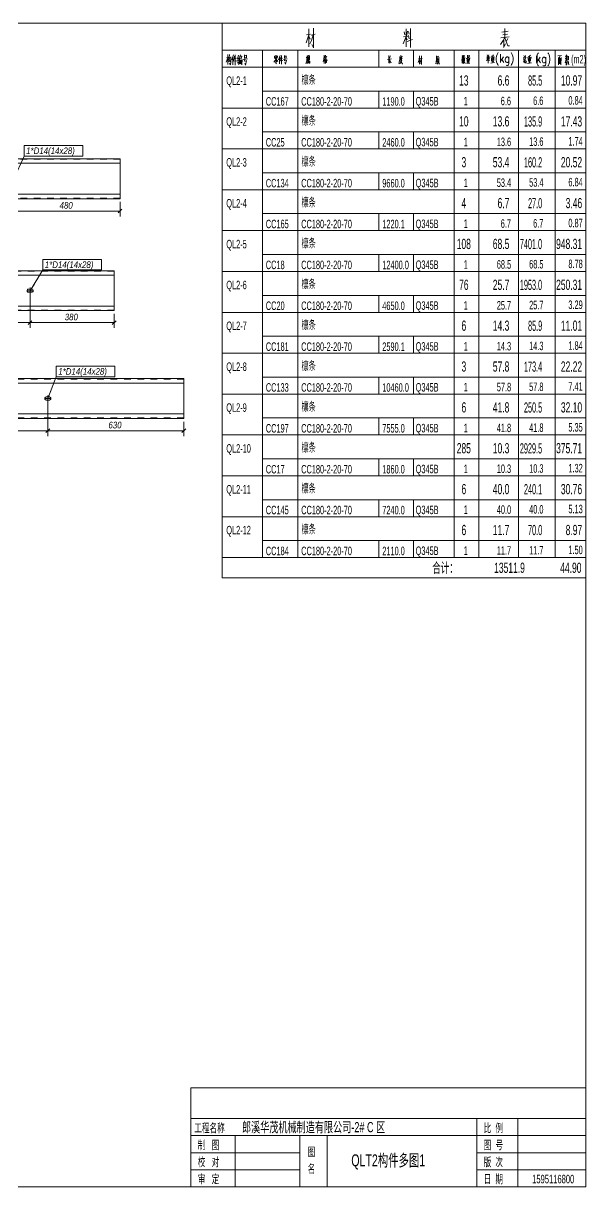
# Model space of a CAD drawing. Header units: millimetres. Extents: x 181 to 4047, y 165 to 2266.
# Drawn here: x 1888.7 to 2058.2, y 589.7 to 940.3 of the extents above; entities that cross this region are included whole.
import ezdxf

# ---------------------------------------------------------------- set-up
doc = ezdxf.new("R2010")
doc.units = ezdxf.units.MM
doc.linetypes.add('XKITLINE00', pattern=[0])
doc.linetypes.add('XKITLINE02', pattern=[4, 2, -2])
for name, color, linetype, lineweight in [('Bolt', 7, 'Continuous', 0), ('BoltMark', 3, 'Continuous', 0), ('DrawingSheet', 5, 'Continuous', 0), ('OtherObjectType', 1, 'Continuous', 0), ('Part', 2, 'Continuous', 0), ('Z-DIMENSIONS', 1, 'Continuous', 0)]:
    doc.layers.add(name, color=color, linetype=linetype, lineweight=lineweight)
doc.styles.add('Arial Italic', font='ariali.ttf')
doc.styles.add('宋体', font='arial.ttf')

msp = doc.modelspace()

# ---------------------------------------------------------------- linework, layer by layer
at = {"layer": 'Bolt', "color": 3, "linetype": 'XKITLINE00', "lineweight": 0}
for p, q in [((1889.86, 859.87), (1889.82, 859.69)), ((1889.82, 859.69), (1889.82, 859.69)), ((1889.82, 859.69), (1889.86, 859.51)), ((1891.69, 859.69), (1889.82, 859.69)), ((1889.96, 860.02), (1889.86, 859.87)), ((1889.86, 859.51), (1889.96, 859.36)), ((1890.11, 860.12), (1889.96, 860.02)), ((1889.96, 859.36), (1890.11, 859.26)), ((1890.29, 860.16), (1890.11, 860.12)), ((1890.11, 859.26), (1890.29, 859.22)), ((1891.22, 860.16), (1890.29, 860.16)), ((1890.29, 859.22), (1891.22, 859.22)), ((1890.76, 860.62), (1890.76, 858.76)), ((1891.4, 860.12), (1891.22, 860.16)), ((1891.22, 859.22), (1891.4, 859.26)), ((1891.55, 860.02), (1891.4, 860.12)), ((1891.4, 859.26), (1891.55, 859.36)), ((1891.65, 859.87), (1891.55, 860.02)), ((1891.55, 859.36), (1891.65, 859.51)), ((1891.69, 859.69), (1891.65, 859.87)), ((1891.65, 859.51), (1891.69, 859.69)), ((1891.69, 859.69), (1891.69, 859.69)), ((1895.19, 827.4), (1895.16, 827.23)), ((1895.29, 827.56), (1895.19, 827.4)), ((1895.45, 827.66), (1895.29, 827.56)), ((1895.62, 827.69), (1895.45, 827.66)), ((1896.56, 827.69), (1895.62, 827.69)), ((1896.09, 828.16), (1896.09, 826.29)), ((1896.74, 827.66), (1896.56, 827.69)), ((1896.89, 827.56), (1896.74, 827.66)), ((1896.99, 827.4), (1896.89, 827.56)), ((1897.02, 827.23), (1896.99, 827.4)), ((1895.16, 827.23), (1895.16, 827.23)), ((1895.16, 827.23), (1895.19, 827.05)), ((1897.02, 827.23), (1895.16, 827.23)), ((1895.19, 827.05), (1895.29, 826.9)), ((1895.29, 826.9), (1895.45, 826.79)), ((1895.45, 826.79), (1895.62, 826.76)), ((1895.62, 826.76), (1896.56, 826.76)), ((1896.56, 826.76), (1896.74, 826.79)), ((1896.74, 826.79), (1896.89, 826.9)), ((1896.89, 826.9), (1896.99, 827.05)), ((1896.99, 827.05), (1897.02, 827.23)), ((1897.02, 827.23), (1897.02, 827.23))]:
    msp.add_line(p, q, dxfattribs=at)
at = {"layer": 'BoltMark', "color": 3, "linetype": 'XKITLINE00', "lineweight": 0}
for p, q in [((1888.97, 903.47), (1906.63, 903.47)), ((1888.97, 900.27), (1888.97, 903.47)), ((1906.63, 900.27), (1906.63, 903.47)), ((1885.86, 893.43), (1888.97, 900.27)), ((1888.97, 900.27), (1906.63, 900.27)), ((1890.76, 859.69), (1894.59, 865.95)), ((1894.59, 869.15), (1912.24, 869.15)), ((1894.59, 865.95), (1894.59, 869.15)), ((1894.59, 865.95), (1912.24, 865.95)), ((1912.24, 865.95), (1912.24, 869.15)), ((1892.06, 861.82), (1890.76, 859.69)), ((1898.66, 836.98), (1916.32, 836.98)), ((1898.66, 833.78), (1898.66, 836.98)), ((1916.32, 833.78), (1916.32, 836.98)), ((1896.09, 827.23), (1898.66, 833.78)), ((1898.66, 833.78), (1916.32, 833.78)), ((1897, 829.55), (1896.09, 827.23))]:
    msp.add_line(p, q, dxfattribs=at)
at = {"layer": 'DrawingSheet', "color": 5, "linetype": 'XKITLINE00', "lineweight": 0}
for p, q in [((2058.25, 940.28), (1558.93, 940.28)), ((2058.25, 589.73), (2058.25, 940.28)), ((1558.93, 589.73), (2058.25, 589.73))]:
    msp.add_line(p, q, dxfattribs=at)
at = {"layer": 'OtherObjectType', "color": 6, "linetype": 'XKITLINE00', "lineweight": 0}
for p, q in [((1948.67, 940.28), (1948.67, 927.05)), ((1948.67, 932.18), (2058.25, 932.18)), ((1960.78, 932.18), (1960.78, 927.05)), ((1971.45, 932.18), (1971.45, 927.05)), ((1995.87, 932.18), (1995.87, 927.05)), ((2006.33, 932.18), (2006.33, 927.05)), ((2018.54, 932.18), (2018.54, 927.05)), ((2026.03, 932.18), (2026.03, 927.05)), ((2037.94, 932.18), (2037.94, 927.05)), ((2049.02, 932.18), (2049.02, 927.05)), ((1948.67, 927.05), (1948.67, 919.86)), ((2058.25, 927.05), (1948.67, 927.05)), ((1960.78, 927.05), (1960.78, 919.86)), ((1971.45, 927.05), (1971.45, 919.86)), ((2018.54, 927.05), (2018.54, 919.86)), ((2026.03, 927.05), (2026.03, 919.86)), ((2037.94, 927.05), (2037.94, 919.86)), ((2049.02, 927.05), (2049.02, 919.86)), ((1948.67, 919.86), (1948.67, 914.73)), ((1960.78, 919.86), (1960.78, 914.73)), ((1960.78, 919.86), (2058.25, 919.86)), ((1971.45, 919.86), (1971.45, 914.73)), ((1995.87, 919.86), (1995.87, 914.73)), ((2006.33, 919.86), (2006.33, 914.73)), ((2018.54, 919.86), (2018.54, 914.73)), ((2026.03, 919.86), (2026.03, 914.73)), ((2037.94, 919.86), (2037.94, 914.73)), ((2049.02, 919.86), (2049.02, 914.73)), ((1948.67, 914.73), (1948.67, 907.55)), ((2058.25, 914.73), (1948.67, 914.73)), ((1960.78, 914.73), (2058.25, 914.73)), ((1960.78, 914.73), (1960.78, 907.55)), ((1971.45, 914.73), (1971.45, 907.55)), ((2018.54, 914.73), (2018.54, 907.55)), ((2026.03, 914.73), (2026.03, 907.55)), ((2037.94, 914.73), (2037.94, 907.55)), ((2049.02, 914.73), (2049.02, 907.55)), ((1948.67, 907.55), (1948.67, 902.42)), ((1960.78, 907.55), (1960.78, 902.42)), ((1960.78, 907.55), (2058.25, 907.55)), ((1971.45, 907.55), (1971.45, 902.42)), ((1995.87, 907.55), (1995.87, 902.42)), ((2006.33, 907.55), (2006.33, 902.42)), ((2018.54, 907.55), (2018.54, 902.42)), ((2026.03, 907.55), (2026.03, 902.42)), ((2037.94, 907.55), (2037.94, 902.42)), ((2049.02, 907.55), (2049.02, 902.42)), ((1948.67, 902.42), (1948.67, 895.24)), ((2058.25, 902.42), (1948.67, 902.42)), ((1960.78, 902.42), (2058.25, 902.42)), ((1960.78, 902.42), (1960.78, 895.24)), ((1971.45, 902.42), (1971.45, 895.24)), ((2018.54, 902.42), (2018.54, 895.24)), ((2026.03, 902.42), (2026.03, 895.24)), ((2037.94, 902.42), (2037.94, 895.24)), ((2049.02, 902.42), (2049.02, 895.24)), ((1948.67, 895.24), (1948.67, 890.11)), ((1960.78, 895.24), (1960.78, 890.11)), ((1960.78, 895.24), (2058.25, 895.24)), ((1971.45, 895.24), (1971.45, 890.11)), ((1995.87, 895.24), (1995.87, 890.11)), ((2006.33, 895.24), (2006.33, 890.11)), ((2018.54, 895.24), (2018.54, 890.11)), ((2026.03, 895.24), (2026.03, 890.11)), ((2037.94, 895.24), (2037.94, 890.11)), ((2049.02, 895.24), (2049.02, 890.11)), ((1948.67, 890.11), (1948.67, 882.93)), ((2058.25, 890.11), (1948.67, 890.11)), ((1960.78, 890.11), (2058.25, 890.11)), ((1960.78, 890.11), (1960.78, 882.93)), ((1971.45, 890.11), (1971.45, 882.93)), ((2018.54, 890.11), (2018.54, 882.93)), ((2026.03, 890.11), (2026.03, 882.93)), ((2037.94, 890.11), (2037.94, 882.93)), ((2049.02, 890.11), (2049.02, 882.93)), ((1948.67, 882.93), (1948.67, 877.8)), ((1960.78, 882.93), (1960.78, 877.8)), ((1960.78, 882.93), (2058.25, 882.93)), ((1971.45, 882.93), (1971.45, 877.8)), ((1995.87, 882.93), (1995.87, 877.8)), ((2006.33, 882.93), (2006.33, 877.8)), ((2018.54, 882.93), (2018.54, 877.8)), ((2026.03, 882.93), (2026.03, 877.8)), ((2037.94, 882.93), (2037.94, 877.8)), ((2049.02, 882.93), (2049.02, 877.8)), ((1948.67, 877.8), (1948.67, 870.62)), ((2058.25, 877.8), (1948.67, 877.8)), ((1960.78, 877.8), (2058.25, 877.8)), ((1960.78, 877.8), (1960.78, 870.62)), ((1971.45, 877.8), (1971.45, 870.62)), ((2018.54, 877.8), (2018.54, 870.62)), ((2026.03, 877.8), (2026.03, 870.62)), ((2037.94, 877.8), (2037.94, 870.62)), ((2049.02, 877.8), (2049.02, 870.62)), ((1948.67, 870.62), (1948.67, 865.49)), ((1960.78, 870.62), (1960.78, 865.49)), ((1960.78, 870.62), (2058.25, 870.62)), ((1971.45, 870.62), (1971.45, 865.49)), ((1995.87, 870.62), (1995.87, 865.49)), ((2006.33, 870.62), (2006.33, 865.49)), ((2018.54, 870.62), (2018.54, 865.49)), ((2026.03, 870.62), (2026.03, 865.49)), ((2037.94, 870.62), (2037.94, 865.49)), ((2049.02, 870.62), (2049.02, 865.49)), ((1948.67, 865.49), (1948.67, 858.3)), ((2058.25, 865.49), (1948.67, 865.49)), ((1960.78, 865.49), (2058.25, 865.49)), ((1960.78, 865.49), (1960.78, 858.3)), ((1971.45, 865.49), (1971.45, 858.3)), ((2018.54, 865.49), (2018.54, 858.3)), ((2026.03, 865.49), (2026.03, 858.3)), ((2037.94, 865.49), (2037.94, 858.3)), ((2049.02, 865.49), (2049.02, 858.3)), ((1948.67, 858.3), (1948.67, 853.17)), ((1960.78, 858.3), (1960.78, 853.17)), ((1960.78, 858.3), (2058.25, 858.3)), ((1971.45, 858.3), (1971.45, 853.17)), ((1995.87, 858.3), (1995.87, 853.17)), ((2006.33, 858.3), (2006.33, 853.17)), ((2018.54, 858.3), (2018.54, 853.17)), ((2026.03, 858.3), (2026.03, 853.17)), ((2037.94, 858.3), (2037.94, 853.17)), ((2049.02, 858.3), (2049.02, 853.17)), ((1948.67, 853.17), (1948.67, 845.99)), ((2058.25, 853.17), (1948.67, 853.17)), ((1960.78, 853.17), (2058.25, 853.17)), ((1960.78, 853.17), (1960.78, 845.99)), ((1971.45, 853.17), (1971.45, 845.99)), ((2018.54, 853.17), (2018.54, 845.99)), ((2026.03, 853.17), (2026.03, 845.99)), ((2037.94, 853.17), (2037.94, 845.99)), ((2049.02, 853.17), (2049.02, 845.99)), ((1948.67, 845.99), (1948.67, 840.86)), ((1960.78, 845.99), (1960.78, 840.86)), ((1960.78, 845.99), (2058.25, 845.99)), ((1971.45, 845.99), (1971.45, 840.86)), ((1995.87, 845.99), (1995.87, 840.86)), ((2006.33, 845.99), (2006.33, 840.86)), ((2018.54, 845.99), (2018.54, 840.86)), ((2026.03, 845.99), (2026.03, 840.86)), ((2037.94, 845.99), (2037.94, 840.86)), ((2049.02, 845.99), (2049.02, 840.86)), ((1948.67, 840.86), (1948.67, 833.68)), ((2058.25, 840.86), (1948.67, 840.86)), ((1960.78, 840.86), (2058.25, 840.86)), ((1960.78, 840.86), (1960.78, 833.68)), ((1971.45, 840.86), (1971.45, 833.68)), ((2018.54, 840.86), (2018.54, 833.68)), ((2026.03, 840.86), (2026.03, 833.68)), ((2037.94, 840.86), (2037.94, 833.68)), ((2049.02, 840.86), (2049.02, 833.68)), ((1948.67, 833.68), (1948.67, 828.55)), ((1960.78, 833.68), (1960.78, 828.55)), ((1960.78, 833.68), (2058.25, 833.68)), ((1971.45, 833.68), (1971.45, 828.55)), ((1995.87, 833.68), (1995.87, 828.55)), ((2006.33, 833.68), (2006.33, 828.55)), ((2018.54, 833.68), (2018.54, 828.55)), ((2026.03, 833.68), (2026.03, 828.55)), ((2037.94, 833.68), (2037.94, 828.55)), ((2049.02, 833.68), (2049.02, 828.55)), ((1948.67, 828.55), (1948.67, 821.37)), ((2058.25, 828.55), (1948.67, 828.55)), ((1960.78, 828.55), (2058.25, 828.55)), ((1960.78, 828.55), (1960.78, 821.37)), ((1971.45, 828.55), (1971.45, 821.37)), ((2018.54, 828.55), (2018.54, 821.37)), ((2026.03, 828.55), (2026.03, 821.37)), ((2037.94, 828.55), (2037.94, 821.37)), ((2049.02, 828.55), (2049.02, 821.37)), ((1948.67, 821.37), (1948.67, 816.24)), ((1960.78, 821.37), (1960.78, 816.24)), ((1960.78, 821.37), (2058.25, 821.37)), ((1971.45, 821.37), (1971.45, 816.24)), ((1995.87, 821.37), (1995.87, 816.24)), ((2006.33, 821.37), (2006.33, 816.24)), ((2018.54, 821.37), (2018.54, 816.24)), ((2026.03, 821.37), (2026.03, 816.24)), ((2037.94, 821.37), (2037.94, 816.24)), ((2049.02, 821.37), (2049.02, 816.24)), ((1948.67, 816.24), (1948.67, 809.06)), ((2058.25, 816.24), (1948.67, 816.24)), ((1960.78, 816.24), (2058.25, 816.24)), ((1960.78, 816.24), (1960.78, 809.06)), ((1971.45, 816.24), (1971.45, 809.06)), ((2018.54, 816.24), (2018.54, 809.06)), ((2026.03, 816.24), (2026.03, 809.06)), ((2037.94, 816.24), (2037.94, 809.06)), ((2049.02, 816.24), (2049.02, 809.06)), ((1948.67, 809.06), (1948.67, 803.93)), ((1960.78, 809.06), (1960.78, 803.93)), ((1960.78, 809.06), (2058.25, 809.06)), ((1971.45, 809.06), (1971.45, 803.93)), ((1995.87, 809.06), (1995.87, 803.93)), ((2006.33, 809.06), (2006.33, 803.93)), ((2018.54, 809.06), (2018.54, 803.93)), ((2026.03, 809.06), (2026.03, 803.93)), ((2037.94, 809.06), (2037.94, 803.93)), ((2049.02, 809.06), (2049.02, 803.93)), ((1948.67, 803.93), (1948.67, 796.74)), ((2058.25, 803.93), (1948.67, 803.93)), ((1960.78, 803.93), (2058.25, 803.93)), ((1960.78, 803.93), (1960.78, 796.74)), ((1971.45, 803.93), (1971.45, 796.74)), ((2018.54, 803.93), (2018.54, 796.74)), ((2026.03, 803.93), (2026.03, 796.74)), ((2037.94, 803.93), (2037.94, 796.74)), ((2049.02, 803.93), (2049.02, 796.74)), ((1948.67, 796.74), (1948.67, 791.61)), ((1960.78, 796.74), (1960.78, 791.61)), ((1960.78, 796.74), (2058.25, 796.74)), ((1971.45, 796.74), (1971.45, 791.61)), ((1995.87, 796.74), (1995.87, 791.61)), ((2006.33, 796.74), (2006.33, 791.61)), ((2018.54, 796.74), (2018.54, 791.61)), ((2026.03, 796.74), (2026.03, 791.61)), ((2037.94, 796.74), (2037.94, 791.61)), ((2049.02, 796.74), (2049.02, 791.61)), ((1948.67, 791.61), (1948.67, 784.43)), ((2058.25, 791.61), (1948.67, 791.61)), ((1960.78, 791.61), (2058.25, 791.61)), ((1960.78, 791.61), (1960.78, 784.43)), ((1971.45, 791.61), (1971.45, 784.43)), ((2018.54, 791.61), (2018.54, 784.43)), ((2026.03, 791.61), (2026.03, 784.43)), ((2037.94, 791.61), (2037.94, 784.43)), ((2049.02, 791.61), (2049.02, 784.43)), ((1948.67, 784.43), (1948.67, 779.3)), ((1960.78, 784.43), (1960.78, 779.3)), ((1960.78, 784.43), (2058.25, 784.43)), ((1971.45, 784.43), (1971.45, 779.3)), ((1995.87, 784.43), (1995.87, 779.3)), ((2006.33, 784.43), (2006.33, 779.3)), ((2018.54, 784.43), (2018.54, 779.3)), ((2026.03, 784.43), (2026.03, 779.3)), ((2037.94, 784.43), (2037.94, 779.3)), ((2049.02, 784.43), (2049.02, 779.3)), ((1948.67, 779.3), (1948.67, 773.15)), ((1948.67, 779.3), (2058.25, 779.3)), ((1960.78, 779.3), (2058.25, 779.3)), ((1948.67, 773.15), (2058.25, 773.15))]:
    msp.add_line(p, q, dxfattribs=at)
at = {"layer": 'OtherObjectType', "color": 2, "linetype": 'XKITLINE00', "lineweight": 0}
for p, q in [((1974.02, 934.36), (1974.76, 936.77)), ((1975.28, 937.04), (1974.09, 936.77)), ((1974.76, 933.22), (1974.76, 938.63)), ((1975.21, 935.5), (1974.76, 936.39)), ((1975.43, 936.72), (1976.67, 936.97)), ((1976.1, 936.84), (1975.53, 935.13)), ((1976.2, 938.8), (1976.2, 932.89)), ((2003.3, 936.2), (2004.59, 936.44)), ((2003.55, 937.74), (2003.75, 936.77)), ((2004.07, 936.32), (2003.65, 935.05)), ((2004.07, 938.63), (2004.07, 933.14)), ((2004.07, 936.07), (2004.44, 935.25)), ((2004.49, 937.86), (2004.22, 936.39)), ((2004.79, 937.78), (2005.01, 937.04)), ((2004.79, 936.59), (2005.06, 935.63)), ((2005.41, 933.02), (2005.41, 938.68)), ((2035.2, 936.2), (2032.66, 935.87)), ((2032.99, 937.61), (2034.9, 937.86)), ((2033.23, 936.77), (2034.62, 936.97)), ((2033.85, 936), (2033.33, 935.05)), ((2033.9, 938.68), (2033.9, 936.07)), ((1975.53, 935.13), (1975.06, 934.04)), ((1976.2, 932.89), (1975.68, 933.91)), ((2003.65, 935.05), (2003.2, 934.04)), ((2004.39, 934.81), (2005.98, 935.38)), ((2033.33, 935.05), (2032.51, 933.84)), ((2033.43, 932.94), (2034.1, 934.04)), ((2033.53, 935.25), (2033.53, 933.09)), ((2033.85, 935.87), (2034.72, 933.51)), ((2034.75, 935.7), (2034.28, 934.73)), ((2034.72, 933.51), (2035.29, 933.51)), ((1939.23, 619.49), (2058.25, 619.49)), ((1939.23, 619.49), (1939.23, 589.73)), ((2058.25, 619.49), (2058.25, 589.73)), ((1939.23, 589.73), (2058.25, 589.73))]:
    msp.add_line(p, q, dxfattribs=at)
at = {"layer": 'OtherObjectType', "color": 4, "linetype": 'XKITLINE00', "lineweight": 0}
for p, q in [((1949.9, 928.56), (1950.32, 929.85)), ((1950.6, 929.98), (1949.95, 929.85)), ((1950.32, 930.86), (1950.32, 927.88)), ((1950.32, 929.56), (1950.52, 929.3)), ((1950.55, 929.23), (1950.72, 929.91)), ((1950.67, 928.75), (1950.9, 929.63)), ((1950.72, 929.91), (1950.88, 930.86)), ((1950.72, 929.95), (1951.31, 930.08)), ((1951.1, 928.62), (1950.93, 929.08)), ((1951.31, 930.21), (1951.23, 928.69)), ((1952.07, 930.79), (1951.54, 929.23)), ((1951.87, 930.14), (1951.87, 927.79)), ((1952.04, 928.85), (1953.03, 928.99)), ((1952.25, 929.66), (1952.09, 929.05)), ((1952.32, 930.38), (1952.25, 929.66)), ((1952.27, 929.66), (1952.93, 929.76)), ((1952.59, 930.82), (1952.59, 927.69)), ((1953.26, 929.5), (1953.6, 929.66)), ((1953.69, 929.08), (1953.26, 928.82)), ((1953.6, 930.66), (1953.31, 929.53)), ((1953.69, 929.91), (1953.31, 928.85)), ((1953.88, 929.08), (1953.78, 928.49)), ((1953.93, 930.49), (1953.88, 929.08)), ((1954.54, 929.76), (1953.89, 929.66)), ((1953.93, 927.91), (1953.89, 929.37)), ((1953.93, 930.21), (1954.51, 930.31)), ((1953.93, 929.2), (1954.6, 929.3)), ((1954.16, 929.2), (1954.16, 928.08)), ((1954.17, 930.82), (1954.32, 930.43)), ((1954.36, 928.08), (1954.39, 929.27)), ((1954.54, 930.38), (1954.49, 929.76)), ((1954.64, 929.37), (1954.59, 927.76)), ((1954.97, 929.4), (1956.29, 929.53)), ((1955.35, 930.79), (1955.35, 929.7)), ((1955.35, 930.52), (1955.96, 930.64)), ((1956.01, 929.91), (1955.35, 929.85)), ((1955.45, 929.43), (1955.35, 928.85)), ((1956.03, 929.05), (1955.73, 927.66)), ((1956.01, 930.72), (1955.96, 929.91)), ((1964.63, 929.08), (1964.27, 928.61)), ((1964.47, 930.32), (1964.38, 929.79)), ((1964.45, 930.15), (1965.36, 930.29)), ((1964.53, 929.89), (1964.76, 929.96)), ((1964.53, 929.64), (1964.76, 929.69)), ((1964.55, 930.44), (1965.23, 930.55)), ((1964.91, 929.59), (1964.63, 929.08)), ((1964.8, 929.16), (1964.93, 928.91)), ((1964.88, 930.47), (1964.88, 929.67)), ((1964.88, 929.49), (1965.39, 928.8)), ((1965, 929.96), (1965.23, 930.01)), ((1965, 929.69), (1965.23, 929.76)), ((1965.38, 930.37), (1965.29, 929.96)), ((1966.09, 930.57), (1965.66, 929.28)), ((1965.92, 930.04), (1965.92, 928.09)), ((1966.14, 929.33), (1966.02, 928.82)), ((1966.07, 928.96), (1966.9, 929.08)), ((1966.2, 929.93), (1966.14, 929.33)), ((1966.27, 929.64), (1966.82, 929.72)), ((1966.52, 930.6), (1966.52, 928)), ((1967.12, 929.41), (1968.21, 929.53)), ((1967.98, 929.05), (1967.4, 928.93)), ((1967.43, 930.57), (1967.43, 929.67)), ((1967.43, 930.35), (1967.96, 930.4)), ((1967.98, 929.84), (1967.43, 929.79)), ((1967.51, 929.44), (1967.43, 928.96)), ((1968.01, 929.13), (1967.74, 927.97)), ((1967.98, 930.52), (1967.94, 929.84)), ((1974.48, 929.53), (1973.95, 929.43)), ((1974, 929.93), (1974.44, 930.01)), ((1974.24, 929.41), (1974.11, 928.65)), ((1974.21, 929.23), (1974.43, 928.75)), ((1974.29, 930.5), (1974.24, 929.41)), ((1974.66, 929.08), (1974.44, 928.49)), ((1974.56, 930.64), (1974.56, 929.13)), ((1974.97, 930.49), (1974.56, 930.44)), ((1974.77, 930.11), (1974.66, 929.08)), ((1974.79, 929.28), (1974.79, 928.37)), ((1974.94, 929.13), (1974.97, 930.61)), ((1979.41, 929.8), (1979.11, 928.77)), ((1979.16, 929.8), (1979.59, 929.91)), ((1979.41, 930.72), (1979.41, 928.21)), ((1979.41, 930.64), (1979.41, 928.17)), ((1979.41, 929.63), (1979.56, 929.28)), ((1979.82, 929.45), (1979.51, 928.94)), ((1979.85, 930.72), (1979.64, 929.76)), ((1979.76, 930.21), (1980.15, 930.31)), ((1979.77, 929.12), (1979.77, 928.17)), ((1979.77, 929), (1980.14, 929.05)), ((1979.79, 930), (1980.22, 929.12)), ((1979.94, 929.73), (1979.82, 929.45)), ((1980.19, 930.36), (1979.94, 929.73)), ((1980.14, 929.13), (1980.12, 928.44)), ((1980.22, 929.12), (1980.38, 929.12)), ((1998.54, 929.4), (1999.71, 929.56)), ((1998.92, 930.59), (1998.92, 928.32)), ((1999.22, 930.11), (1998.92, 929.71)), ((1999.08, 929.45), (1999.48, 928.4)), ((1999.41, 930.52), (1999.22, 930.11)), ((2002.18, 929.43), (2002.05, 928.57)), ((2002.21, 930.31), (2002.18, 929.43)), ((2002.21, 930.07), (2003.06, 930.22)), ((2002.23, 929.63), (2003.06, 929.73)), ((2002.38, 929.03), (2002.81, 929.11)), ((2002.44, 930.07), (2002.44, 929.23)), ((2002.44, 929.31), (2002.79, 929.36)), ((2002.51, 930.7), (2002.61, 930.24)), ((2002.72, 928.8), (2002.82, 929.2)), ((2002.74, 929.36), (2002.76, 930.11)), ((2007.77, 928.51), (2008.12, 929.59)), ((2008.35, 929.7), (2007.82, 929.59)), ((2008.12, 928), (2008.12, 930.42)), ((2008.3, 929.03), (2008.12, 929.42)), ((2008.4, 929.55), (2008.96, 929.67)), ((2008.7, 929.52), (2008.45, 928.76)), ((2008.75, 930.5), (2008.75, 927.87)), ((2013.27, 929.39), (2013.2, 928.71)), ((2013.28, 930.42), (2013.27, 929.39)), ((2014.01, 930.38), (2013.28, 930.13)), ((2013.33, 929.67), (2014.18, 929.87)), ((2013.46, 929.47), (2013.46, 928.55)), ((2013.96, 929.39), (2013.46, 929.27)), ((2013.73, 929.06), (2013.66, 928.55)), ((2013.7, 929.34), (2013.71, 930.18)), ((2013.99, 929.54), (2013.96, 928.51)), ((2021.15, 929.93), (2020.8, 929.17)), ((2020.87, 929.9), (2021.48, 930.01)), ((2020.87, 928.99), (2021.3, 929.13)), ((2020.95, 930.46), (2021.05, 930.06)), ((2021.13, 929.33), (2021, 928.74)), ((2021.15, 930.69), (2021.15, 929.38)), ((2021.15, 929.86), (2021.4, 929.5)), ((2021.33, 929.3), (2021.25, 928.8)), ((2021.36, 930.54), (2021.28, 929.98)), ((2021.51, 929.81), (2021.4, 929.28)), ((2021.45, 929.5), (2021.79, 928.29)), ((2021.58, 930.16), (2021.51, 929.81)), ((2021.51, 929.81), (2021.93, 929.9)), ((2021.68, 929.13), (2021.56, 928.62)), ((2021.63, 930.69), (2021.58, 930.16)), ((2021.74, 929.86), (2021.68, 929.13)), ((2022.21, 929.65), (2023.38, 929.73)), ((2022.54, 929.53), (2022.54, 928.77)), ((2022.54, 929.38), (2023.15, 929.45)), ((2022.56, 930.66), (2022.56, 929.85)), ((2022.56, 930.49), (2023.15, 930.54)), ((2022.56, 930.21), (2023.07, 930.26)), ((2023.15, 930.01), (2022.56, 929.96)), ((2022.62, 929.13), (2023.04, 929.17)), ((2022.84, 929.42), (2022.84, 928.29)), ((2023.17, 930.61), (2023.13, 930.01)), ((2023.17, 929.53), (2023.13, 928.9)), ((2028.19, 929.02), (2029.38, 929.15)), ((2028.49, 930.26), (2028.49, 929.26)), ((2029.13, 930.21), (2028.49, 930.11)), ((2028.49, 929.35), (2029.16, 929.43)), ((2028.55, 930.77), (2028.7, 930.29)), ((2028.57, 929.78), (2029.05, 929.83)), ((2028.82, 928.27), (2028.82, 930.14)), ((2029.05, 930.79), (2028.87, 930.21)), ((2029.15, 930.26), (2029.1, 929.43)), ((2029.59, 930.03), (2030.79, 930.21)), ((2030.21, 930.5), (2029.83, 930.34)), ((2029.84, 929.89), (2029.89, 928.93)), ((2029.88, 929.78), (2030.55, 929.86)), ((2030.6, 929.18), (2029.89, 929.1)), ((2029.93, 929.43), (2030.44, 929.5)), ((2030.46, 930.74), (2030.21, 930.5)), ((2030.21, 930.5), (2030.21, 928.39)), ((2030.59, 930.01), (2030.52, 929.21)), ((2031.35, 930.37), (2031.25, 929.76)), ((2031.25, 929.76), (2031.25, 929.28)), ((2031.25, 929.28), (2031.35, 928.67)), ((2031.53, 930.85), (2031.35, 930.37)), ((2031.71, 931.23), (2031.53, 930.85)), ((2031.9, 931.46), (2031.71, 931.23)), ((2032.54, 930.98), (2032.54, 928.42)), ((2033.45, 930.12), (2032.54, 928.9)), ((2032.91, 929.4), (2033.53, 928.42)), ((2034.1, 929.76), (2034, 929.4)), ((2034, 929.4), (2034, 929.15)), ((2034, 929.15), (2034.1, 928.78)), ((2034.28, 930.01), (2034.1, 929.76)), ((2034.46, 930.12), (2034.28, 930.01)), ((2034.73, 930.12), (2034.46, 930.12)), ((2034.91, 930.01), (2034.73, 930.12)), ((2035.09, 929.76), (2034.91, 930.01)), ((2035.09, 930.12), (2035.09, 928.17)), ((2035.74, 931.46), (2035.92, 931.23)), ((2035.92, 931.23), (2036.1, 930.85)), ((2036.1, 930.85), (2036.28, 930.37)), ((2036.28, 930.37), (2036.38, 929.76)), ((2036.38, 929.28), (2036.28, 928.67)), ((2036.38, 929.76), (2036.38, 929.28)), ((2039.58, 929), (2039.47, 928.59)), ((2039.58, 930.58), (2039.74, 930.19)), ((2039.58, 929.08), (2039.79, 928.6)), ((2039.59, 930.07), (2039.59, 929.24)), ((2039.59, 929.96), (2040.16, 930.04)), ((2040.12, 929.51), (2039.59, 929.43)), ((2039.81, 929.19), (2040.01, 928.88)), ((2040.11, 930.6), (2039.97, 930.04)), ((2040.16, 930.1), (2040.11, 929.51)), ((2040.22, 929.08), (2040.4, 928.68)), ((2040.69, 929.92), (2041.86, 930.1)), ((2041.3, 930.4), (2040.92, 930.24)), ((2040.93, 929.79), (2040.98, 928.83)), ((2040.95, 929.67), (2041.63, 929.76)), ((2041.7, 929.08), (2040.98, 929)), ((2041.02, 929.33), (2041.53, 929.39)), ((2041.55, 930.63), (2041.3, 930.4)), ((2041.3, 930.4), (2041.3, 928.28)), ((2041.68, 929.91), (2041.61, 929.11)), ((2043.45, 930.27), (2043.37, 929.66)), ((2043.37, 929.66), (2043.37, 929.18)), ((2043.37, 929.18), (2043.45, 928.57)), ((2043.63, 930.75), (2043.45, 930.27)), ((2043.62, 930.88), (2043.62, 928.32)), ((2044.54, 930.02), (2043.62, 928.8)), ((2043.83, 931.13), (2043.63, 930.75)), ((2044.01, 931.36), (2043.83, 931.13)), ((2043.98, 929.29), (2044.62, 928.32)), ((2045.17, 929.66), (2045.09, 929.29)), ((2045.09, 929.29), (2045.09, 929.05)), ((2045.09, 929.05), (2045.17, 928.68)), ((2045.35, 929.91), (2045.17, 929.66)), ((2045.53, 930.02), (2045.35, 929.91)), ((2045.82, 930.02), (2045.53, 930.02)), ((2046, 929.91), (2045.82, 930.02)), ((2046.18, 929.66), (2046, 929.91)), ((2046.18, 930.02), (2046.18, 928.07)), ((2046.83, 931.36), (2047.01, 931.13)), ((2047.01, 931.13), (2047.19, 930.75)), ((2047.19, 930.75), (2047.37, 930.27)), ((2047.37, 930.27), (2047.45, 929.66)), ((2047.45, 929.18), (2047.37, 928.57)), ((2047.45, 929.66), (2047.45, 929.18)), ((2050.94, 930.59), (2049.84, 930.42)), ((2049.99, 929.95), (2050.01, 927.76)), ((2050.8, 929.8), (2049.99, 929.66)), ((2050.24, 929.7), (2050.24, 928.09)), ((2050.45, 929.3), (2050.24, 929.24)), ((2050.3, 929.73), (2050.39, 930.52)), ((2050.53, 929.73), (2050.51, 928.12)), ((2050.75, 927.8), (2050.82, 929.99)), ((2052.2, 929.01), (2052.01, 928.41)), ((2052.06, 929.63), (2052.57, 929.77)), ((2052.53, 930.74), (2052.12, 930.12)), ((2052.35, 929.63), (2052.2, 929.01)), ((2052.35, 930.38), (2052.35, 927.7)), ((2052.35, 929.44), (2052.55, 929.05)), ((2052.67, 930.42), (2052.67, 929.05)), ((2052.67, 930.16), (2053.05, 930.28)), ((2053.05, 929.27), (2052.67, 929.17)), ((2053.07, 930.35), (2053.03, 929.27)), ((1951, 928.85), (1950.6, 928.72)), ((1951.13, 927.76), (1950.88, 928.31)), ((1951.23, 928.69), (1951.13, 927.76)), ((1953.26, 928.24), (1953.69, 928.69)), ((1953.78, 928.49), (1953.55, 927.84)), ((1954.08, 928.65), (1954.49, 928.72)), ((1954.59, 927.76), (1954.49, 928.04)), ((1956.01, 928.95), (1955.3, 928.82)), ((1955.73, 927.66), (1955.5, 928.21)), ((1964.7, 928.71), (1965.1, 928.8)), ((1964.72, 928.45), (1965.06, 928.05)), ((1965.15, 928.85), (1964.86, 928.28)), ((1965.39, 928.8), (1965.48, 928.8)), ((1967.74, 927.97), (1967.56, 928.42)), ((1974.11, 928.65), (1973.91, 928.14)), ((1974.44, 928.49), (1974.18, 928.17)), ((1974.79, 928.37), (1974.86, 928.26)), ((1974.86, 928.26), (1975.1, 928.26)), ((1975.1, 928.26), (1975.09, 928.85)), ((1979.77, 928.37), (1980.15, 928.44)), ((1999.22, 928.75), (1998.85, 928.24)), ((1999.48, 928.4), (1999.71, 928.44)), ((2002.05, 928.57), (2001.88, 928.12)), ((2002.06, 928.07), (2002.59, 928.55)), ((2002.38, 928.88), (2002.97, 928.07)), ((2002.59, 928.55), (2002.72, 928.8)), ((2002.97, 928.07), (2003.1, 928.07)), ((2008.45, 928.76), (2008.23, 928.28)), ((2008.75, 927.87), (2008.52, 928.31)), ((2013.2, 928.71), (2013.03, 928.03)), ((2013.55, 928.2), (2013.32, 927.95)), ((2013.66, 928.55), (2013.55, 928.2)), ((2013.76, 928.55), (2014.14, 927.98)), ((2021.12, 928.46), (2020.92, 928.22)), ((2021, 928.74), (2021.36, 928.46)), ((2021.25, 928.8), (2021.12, 928.46)), ((2021.56, 928.62), (2021.3, 928.17)), ((2021.79, 928.29), (2021.98, 928.29)), ((2022.27, 928.22), (2023.3, 928.31)), ((2022.47, 928.57), (2023.15, 928.62)), ((2023.15, 928.9), (2022.54, 928.85)), ((2030.79, 928.42), (2029.63, 928.3)), ((2030.52, 928.78), (2029.88, 928.7)), ((2031.35, 928.67), (2031.53, 928.17)), ((2031.53, 928.17), (2031.71, 927.81)), ((2031.71, 927.81), (2031.9, 927.56)), ((2034.1, 928.78), (2034.28, 928.54)), ((2034.28, 928.54), (2034.46, 928.42)), ((2034.46, 927.56), (2034.28, 927.69)), ((2034.46, 928.42), (2034.73, 928.42)), ((2034.73, 927.56), (2034.46, 927.56)), ((2034.73, 928.42), (2034.91, 928.54)), ((2034.91, 927.69), (2034.73, 927.56)), ((2034.91, 928.54), (2035.09, 928.78)), ((2035.01, 927.81), (2034.91, 927.69)), ((2035.09, 928.17), (2035.01, 927.81)), ((2035.92, 927.81), (2035.74, 927.56)), ((2036.1, 928.17), (2035.92, 927.81)), ((2036.28, 928.67), (2036.1, 928.17)), ((2039.79, 928.6), (2039.97, 928.37)), ((2039.97, 928.37), (2040.26, 928.23)), ((2040.26, 928.23), (2040.17, 928.75)), ((2041.86, 928.32), (2040.72, 928.2)), ((2041.61, 928.68), (2040.95, 928.6)), ((2043.45, 928.57), (2043.63, 928.07)), ((2043.63, 928.07), (2043.83, 927.7)), ((2043.83, 927.7), (2044.01, 927.46)), ((2045.17, 928.68), (2045.35, 928.43)), ((2045.35, 928.43), (2045.53, 928.32)), ((2045.53, 927.46), (2045.35, 927.59)), ((2045.53, 928.32), (2045.82, 928.32)), ((2045.82, 927.46), (2045.53, 927.46)), ((2045.82, 928.32), (2046, 928.43)), ((2046, 927.59), (2045.82, 927.46)), ((2046, 928.43), (2046.18, 928.68)), ((2046.1, 927.7), (2046, 927.59)), ((2046.18, 928.07), (2046.1, 927.7)), ((2047.01, 927.7), (2046.83, 927.46)), ((2047.19, 928.07), (2047.01, 927.7)), ((2047.37, 928.57), (2047.19, 928.07)), ((2050.01, 928.02), (2050.75, 928.16)), ((2050.24, 928.72), (2050.45, 928.81)), ((2052.76, 928.81), (2052.47, 927.66)), ((2052.99, 928.84), (2053.16, 927.76))]:
    msp.add_line(p, q, dxfattribs=at)
at = {"layer": 'OtherObjectType', "color": 3, "linetype": 'XKITLINE00', "lineweight": 0}
for p, q in [((1939.23, 610.25), (2058.25, 610.25)), ((2025.42, 610.25), (2025.42, 589.73)), ((2037.73, 610.25), (2037.73, 589.73)), ((1939.23, 605.12), (2058.25, 605.12)), ((1952.57, 605.12), (1952.57, 589.73)), ((1972.07, 605.12), (1972.07, 589.73)), ((1980.27, 605.12), (1980.27, 589.73)), ((1939.23, 599.99), (1972.07, 599.99)), ((2025.42, 599.99), (2058.25, 599.99)), ((1939.23, 594.86), (1972.07, 594.86)), ((2025.42, 594.86), (2058.25, 594.86))]:
    msp.add_line(p, q, dxfattribs=at)
at = {"layer": 'Part', "color": 2, "linetype": 'XKITLINE00', "lineweight": 0}
for p, q in [((1917.86, 899.43), (1784.93, 899.43)), ((1917.86, 898.1), (1784.93, 898.1)), ((1917.86, 887.43), (1917.86, 899.43)), ((1917.86, 888.76), (1784.93, 888.76)), ((1784.93, 887.43), (1917.86, 887.43)), ((1916.09, 865.69), (1869.82, 865.69)), ((1916.09, 864.36), (1869.82, 864.36)), ((1916.09, 853.69), (1916.09, 865.69)), ((1916.09, 855.02), (1869.82, 855.02)), ((1916.09, 853.69), (1869.82, 853.69)), ((1795.16, 833.23), (1916.99, 833.23)), ((1916.99, 831.89), (1795.16, 831.89)), ((1917.09, 833.23), (1937.09, 833.23)), ((1937.09, 831.89), (1917.09, 831.89)), ((1937.09, 821.23), (1937.09, 833.23)), ((1916.99, 822.56), (1795.16, 822.56)), ((1795.16, 821.23), (1916.99, 821.23)), ((1937.09, 822.56), (1917.09, 822.56)), ((1917.09, 821.23), (1937.09, 821.23))]:
    msp.add_line(p, q, dxfattribs=at)
at = {"layer": 'Part', "color": 7, "linetype": 'XKITLINE02', "lineweight": 0}
for p, q in [((1917.86, 899.3), (1784.93, 899.3)), ((1917.86, 887.56), (1784.93, 887.56)), ((1916.09, 865.56), (1869.82, 865.56)), ((1916.09, 853.82), (1869.82, 853.82)), ((1916.99, 833.09), (1795.16, 833.09)), ((1937.09, 833.09), (1917.09, 833.09)), ((1916.99, 821.36), (1795.16, 821.36)), ((1937.09, 821.36), (1917.09, 821.36))]:
    msp.add_line(p, q, dxfattribs=at)
at = {"layer": 'Z-DIMENSIONS', "color": 4, "linetype": 'XKITLINE00', "lineweight": 0}
for p, q in [((1885.86, 883.71), (1917.86, 883.71)), ((1918.43, 884.28), (1917.3, 883.15)), ((1917.86, 886.43), (1917.86, 882.11)), ((1890.76, 858.69), (1890.76, 848.49)), ((1890.76, 858.69), (1890.76, 848.49)), ((1916.09, 852.69), (1916.09, 848.49)), ((1849.03, 850.09), (1890.76, 850.09)), ((1891.32, 850.65), (1890.19, 849.52)), ((1891.32, 850.65), (1890.19, 849.52)), ((1890.76, 850.09), (1916.09, 850.09)), ((1916.66, 850.65), (1915.52, 849.52)), ((1896.09, 826.23), (1896.09, 815.91)), ((1896.09, 826.23), (1896.09, 815.91)), ((1859.09, 817.51), (1896.09, 817.51)), ((1896.66, 818.08), (1895.52, 816.94)), ((1896.66, 818.08), (1895.52, 816.94)), ((1896.09, 817.51), (1937.09, 817.51)), ((1937.65, 818.08), (1936.52, 816.94)), ((1937.09, 820.23), (1937.09, 815.91))]:
    msp.add_line(p, q, dxfattribs=at)
at = {"layer": 'Z-DIMENSIONS', "color": 3}
for p in [(1917.86, 883.71), (1890.76, 850.09), (1890.76, 850.09), (1916.09, 850.09), (1896.09, 817.51), (1896.09, 817.51), (1937.09, 817.51)]:
    msp.add_point(p, dxfattribs=at)

# ---------------------------------------------------------------- texts
at = {"layer": 'BoltMark', "color": 7, "style": 'Arial Italic', "width": 0.85}
for p in [(1889.57, 900.87), (1895.19, 866.55), (1899.26, 834.38)]:
    msp.add_text('1*D14(14x28)', height=2, dxfattribs=at).set_placement(p)
at = {"layer": 'OtherObjectType', "color": 4, "style": '宋体'}
for s, height, width, p in [('(m2)', 2.565, 0.51, (2053.84, 928.17)), ('13', 3.078, 0.595, (2020.08, 921.51)), ('6.6', 3.078, 0.595, (2031.68, 921.51)), ('10.97', 3.078, 0.595, (2050.76, 921.51)), ('10', 3.078, 0.595, (2020.08, 909.19)), ('13.6', 3.078, 0.595, (2030.24, 909.19)), ('17.43', 3.078, 0.595, (2050.76, 909.19)), ('3', 3.08, 0.595, (2020.8, 896.88)), ('53.4', 3.078, 0.595, (2030.24, 896.88)), ('20.52', 3.078, 0.595, (2050.76, 896.88)), ('4', 3.08, 0.595, (2020.8, 884.57)), ('6.7', 3.078, 0.595, (2031.68, 884.57)), ('3.46', 3.078, 0.595, (2052.2, 884.57)), ('108', 3.078, 0.595, (2019.36, 872.26)), ('68.5', 3.078, 0.595, (2030.24, 872.26)), ('948.31', 3.078, 0.595, (2049.32, 872.26)), ('76', 3.078, 0.595, (2020.08, 859.95)), ('25.7', 3.078, 0.595, (2030.24, 859.95)), ('250.31', 3.078, 0.595, (2049.32, 859.95)), ('6', 3.08, 0.595, (2020.8, 847.63)), ('14.3', 3.078, 0.595, (2030.24, 847.63)), ('11.01', 3.078, 0.595, (2050.76, 847.63)), ('3', 3.08, 0.595, (2020.8, 835.32)), ('57.8', 3.078, 0.595, (2030.24, 835.32)), ('22.22', 3.078, 0.595, (2050.76, 835.32)), ('6', 3.08, 0.595, (2020.8, 823.01)), ('41.8', 3.078, 0.595, (2030.24, 823.01)), ('32.10', 3.078, 0.595, (2050.76, 823.01)), ('285', 3.078, 0.595, (2019.36, 810.7)), ('10.3', 3.078, 0.595, (2030.24, 810.7)), ('375.71', 3.078, 0.595, (2049.32, 810.7)), ('6', 3.08, 0.595, (2020.8, 798.39)), ('40.0', 3.078, 0.595, (2030.24, 798.39)), ('30.76', 3.078, 0.595, (2050.76, 798.39)), ('6', 3.08, 0.595, (2020.8, 786.07)), ('11.7', 3.078, 0.595, (2030.24, 786.07)), ('8.97', 3.078, 0.595, (2052.2, 786.07)), ('工程名称', 2.565, 0.6375, (1940.26, 606.15)), ('比  例', 2.565, 0.6375, (2027.47, 606.15)), ('制   图', 2.565, 0.6375, (1941.29, 601.02)), ('图  号', 2.565, 0.6375, (2027.47, 601.02)), ('图', 2.56, 0.6375, (1974.43, 598.97)), ('校   对', 2.565, 0.6375, (1941.29, 595.89)), ('名', 2.56, 0.6375, (1974.43, 593.84)), ('版  次', 2.565, 0.6375, (2027.47, 595.89)), ('审   定', 2.565, 0.6375, (1941.29, 590.76)), ('日  期', 2.565, 0.6375, (2027.47, 590.76))]:
    msp.add_text(s, height=height, dxfattribs=dict(at, width=width)).set_placement(p)
at = {"layer": 'OtherObjectType', "color": 7, "style": '宋体'}
for s, height, width, p in [('QL2-1', 2.565, 0.595, (1949.9, 921.71)), ('檩条', 2.565, 0.595, (1972.58, 922.02)), ('CC167', 2.565, 0.595, (1961.81, 915.45)), ('CC180-2-20-70', 2.565, 0.595, (1972.48, 915.45)), ('1190.0', 2.565, 0.595, (1996.92, 915.44)), ('Q345B', 2.565, 0.595, (2006.98, 915.5)), ('1', 2.56, 0.595, (2021.47, 915.55)), ('6.6', 2.565, 0.595, (2032.63, 915.59)), ('6.6', 2.565, 0.595, (2042.39, 915.66)), ('0.84', 2.565, 0.595, (2053.02, 915.76)), ('QL2-2', 2.565, 0.595, (1949.9, 909.4)), ('檩条', 2.565, 0.595, (1972.58, 909.71)), ('CC25', 2.565, 0.595, (1961.81, 903.14)), ('CC180-2-20-70', 2.565, 0.595, (1972.48, 903.14)), ('2460.0', 2.565, 0.595, (1996.92, 903.13)), ('Q345B', 2.565, 0.595, (2006.98, 903.19)), ('1', 2.56, 0.595, (2021.47, 903.24)), ('13.6', 2.565, 0.595, (2031.44, 903.27)), ('13.6', 2.565, 0.595, (2041.19, 903.35)), ('1.74', 2.565, 0.595, (2053.02, 903.45)), ('QL2-3', 2.565, 0.595, (1949.9, 897.09)), ('檩条', 2.565, 0.595, (1972.58, 897.39)), ('CC134', 2.565, 0.595, (1961.81, 890.83)), ('CC180-2-20-70', 2.565, 0.595, (1972.48, 890.83)), ('9660.0', 2.565, 0.595, (1996.92, 890.82)), ('Q345B', 2.565, 0.595, (2006.98, 890.88)), ('1', 2.56, 0.595, (2021.47, 890.93)), ('53.4', 2.565, 0.595, (2031.44, 890.96)), ('53.4', 2.565, 0.595, (2041.19, 891.03)), ('6.84', 2.565, 0.595, (2053.02, 891.14)), ('QL2-4', 2.565, 0.595, (1949.9, 884.77)), ('檩条', 2.565, 0.595, (1972.58, 885.08)), ('CC165', 2.565, 0.595, (1961.81, 878.52)), ('CC180-2-20-70', 2.565, 0.595, (1972.48, 878.52)), ('1220.1', 2.565, 0.595, (1996.92, 878.51)), ('Q345B', 2.565, 0.595, (2006.98, 878.57)), ('1', 2.56, 0.595, (2021.47, 878.62)), ('6.7', 2.565, 0.595, (2032.63, 878.65)), ('6.7', 2.565, 0.595, (2042.39, 878.72)), ('0.87', 2.565, 0.595, (2053.02, 878.82)), ('QL2-5', 2.565, 0.595, (1949.9, 872.46)), ('檩条', 2.565, 0.595, (1972.58, 872.77)), ('CC18', 2.565, 0.595, (1961.81, 866.2)), ('CC180-2-20-70', 2.565, 0.595, (1972.48, 866.2)), ('12400.0', 2.565, 0.595, (1996.92, 866.19)), ('Q345B', 2.565, 0.595, (2006.98, 866.25)), ('1', 2.56, 0.595, (2021.47, 866.31)), ('68.5', 2.565, 0.595, (2031.44, 866.34)), ('68.5', 2.565, 0.595, (2041.19, 866.41)), ('8.78', 2.565, 0.595, (2053.02, 866.51)), ('QL2-6', 2.565, 0.595, (1949.9, 860.15)), ('檩条', 2.565, 0.595, (1972.58, 860.46)), ('CC20', 2.565, 0.595, (1961.81, 853.89)), ('CC180-2-20-70', 2.565, 0.595, (1972.48, 853.89)), ('4650.0', 2.565, 0.595, (1996.92, 853.88)), ('Q345B', 2.565, 0.595, (2006.98, 853.94)), ('1', 2.56, 0.595, (2021.47, 853.99)), ('25.7', 2.565, 0.595, (2031.44, 854.03)), ('25.7', 2.565, 0.595, (2041.19, 854.1)), ('3.29', 2.565, 0.595, (2053.02, 854.2)), ('QL2-7', 2.565, 0.595, (1949.9, 847.84)), ('檩条', 2.565, 0.595, (1972.58, 848.15)), ('CC181', 2.565, 0.595, (1961.81, 841.58)), ('CC180-2-20-70', 2.565, 0.595, (1972.48, 841.58)), ('2590.1', 2.565, 0.595, (1996.92, 841.57)), ('Q345B', 2.565, 0.595, (2006.98, 841.63)), ('1', 2.56, 0.595, (2021.47, 841.68)), ('14.3', 2.565, 0.595, (2031.44, 841.71)), ('14.3', 2.565, 0.595, (2041.19, 841.79)), ('1.84', 2.565, 0.595, (2053.02, 841.89)), ('QL2-8', 2.565, 0.595, (1949.9, 835.53)), ('檩条', 2.565, 0.595, (1972.58, 835.83)), ('CC133', 2.565, 0.595, (1961.81, 829.27)), ('CC180-2-20-70', 2.565, 0.595, (1972.48, 829.27)), ('10460.0', 2.565, 0.595, (1996.92, 829.26)), ('Q345B', 2.565, 0.595, (2006.98, 829.32)), ('1', 2.56, 0.595, (2021.47, 829.37)), ('57.8', 2.565, 0.595, (2031.44, 829.4)), ('57.8', 2.565, 0.595, (2041.19, 829.47)), ('7.41', 2.565, 0.595, (2053.02, 829.58)), ('QL2-9', 2.565, 0.595, (1949.9, 823.21)), ('檩条', 2.565, 0.595, (1972.58, 823.52)), ('CC197', 2.565, 0.595, (1961.81, 816.96)), ('CC180-2-20-70', 2.565, 0.595, (1972.48, 816.96)), ('7555.0', 2.565, 0.595, (1996.92, 816.95)), ('Q345B', 2.565, 0.595, (2006.98, 817.01)), ('1', 2.56, 0.595, (2021.47, 817.06)), ('41.8', 2.565, 0.595, (2031.44, 817.09)), ('41.8', 2.565, 0.595, (2041.19, 817.16)), ('5.35', 2.565, 0.595, (2053.02, 817.26)), ('QL2-10', 2.565, 0.595, (1949.9, 810.9)), ('檩条', 2.565, 0.595, (1972.58, 811.21)), ('CC17', 2.565, 0.595, (1961.81, 804.64)), ('CC180-2-20-70', 2.565, 0.595, (1972.48, 804.64)), ('1860.0', 2.565, 0.595, (1996.92, 804.63)), ('Q345B', 2.565, 0.595, (2006.98, 804.69)), ('1', 2.56, 0.595, (2021.47, 804.75)), ('10.3', 2.565, 0.595, (2031.44, 804.78)), ('10.3', 2.565, 0.595, (2041.19, 804.85)), ('1.32', 2.565, 0.595, (2053.02, 804.95)), ('QL2-11', 2.565, 0.595, (1949.9, 798.59)), ('檩条', 2.565, 0.595, (1972.58, 798.9)), ('CC145', 2.565, 0.595, (1961.81, 792.33)), ('CC180-2-20-70', 2.565, 0.595, (1972.48, 792.33)), ('7240.0', 2.565, 0.595, (1996.92, 792.32)), ('Q345B', 2.565, 0.595, (2006.98, 792.38)), ('1', 2.56, 0.595, (2021.47, 792.43)), ('40.0', 2.565, 0.595, (2031.44, 792.47)), ('40.0', 2.565, 0.595, (2041.19, 792.54)), ('5.13', 2.565, 0.595, (2053.02, 792.64)), ('QL2-12', 2.565, 0.595, (1949.9, 786.28)), ('檩条', 2.565, 0.595, (1972.58, 786.59)), ('CC184', 2.565, 0.595, (1961.81, 780.02)), ('CC180-2-20-70', 2.565, 0.595, (1972.48, 780.02)), ('2110.0', 2.565, 0.595, (1996.92, 780.01)), ('Q345B', 2.565, 0.595, (2006.98, 780.07)), ('1', 2.56, 0.595, (2021.47, 780.12)), ('11.7', 2.565, 0.595, (2031.44, 780.15)), ('11.7', 2.565, 0.595, (2041.19, 780.23)), ('1.50', 2.565, 0.595, (2053.02, 780.33)), ('合计：', 3.078, 0.595, (2011.98, 774.69)), ('郎溪华茂机械制造有限公司-2# C 区', 3.078, 0.6375, (1954.62, 606.15)), ('QLT2构件多图1', 3.591, 0.6375, (1987.58, 595.89)), ('1595116800', 2.565, 0.6375, (2042.09, 590.76))]:
    msp.add_text(s, height=height, dxfattribs=dict(at, width=width)).set_placement(p)
at = {"layer": 'OtherObjectType', "color": 6, "style": '宋体'}
for s, width, p in [('85.5', 0.51, (2040.86, 921.48)), ('135.9', 0.51, (2039.63, 909.17)), ('160.2', 0.51, (2039.63, 896.85)), ('27.0', 0.51, (2040.86, 884.54)), ('7401.0', 0.51, (2038.39, 872.23)), ('1953.0', 0.51, (2038.39, 859.92)), ('85.9', 0.51, (2040.86, 847.61)), ('173.4', 0.51, (2039.63, 835.29)), ('250.5', 0.51, (2039.63, 822.98)), ('2929.5', 0.51, (2038.39, 810.67)), ('240.1', 0.51, (2039.63, 798.36)), ('70.0', 0.51, (2040.86, 786.05)), ('13511.9', 0.595, (2030.65, 774.69)), ('44.90', 0.595, (2050.56, 774.69))]:
    msp.add_text(s, height=3.078, dxfattribs=dict(at, width=width)).set_placement(p)
at = {"layer": 'Z-DIMENSIONS', "color": 3, "style": 'Arial Italic', "width": 0.85}
for s, p in [('480', (1899.64, 884.41)), ('380', (1901.2, 850.79)), ('630', (1914.36, 818.21))]:
    msp.add_text(s, height=2, dxfattribs=at).set_placement(p)

doc.saveas('drawing.dxf')
